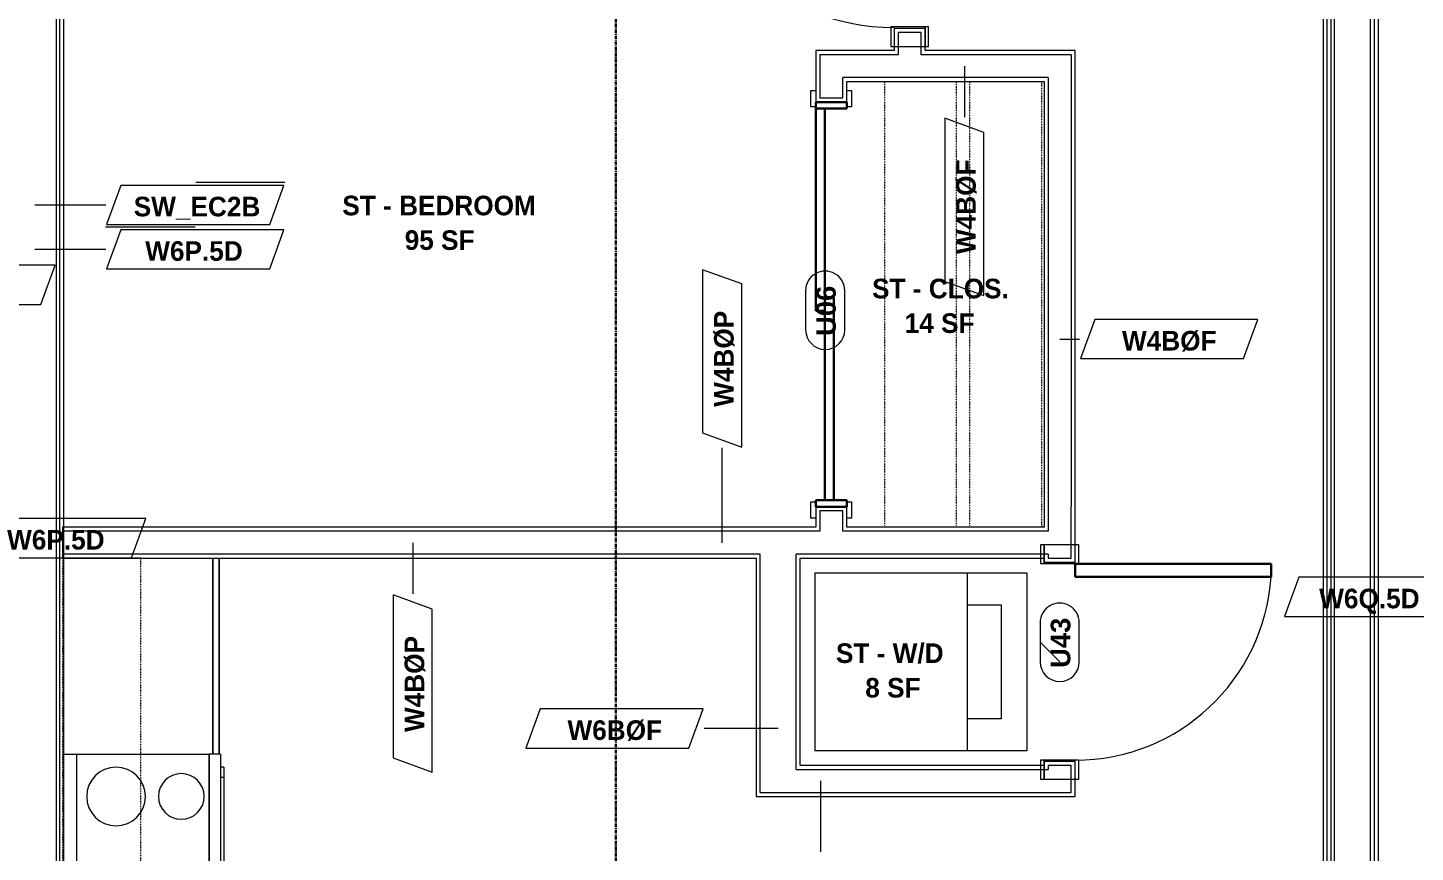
# Model space of a CAD drawing. Header units: inches. Extents: x -4058 to -1781, y 9814 to 12264.
# Drawn here: x -2917.4 to -2704.9, y 11401.8 to 11528.1 of the extents above; entities that cross this region are included whole.
import ezdxf

# ---------------------------------------------------------------- set-up
doc = ezdxf.new("R2010")
doc.units = ezdxf.units.IN
doc.header["$MEASUREMENT"] = 0
doc.linetypes.add('Dash', pattern=[0.25, 0.125, -0.125])
doc.linetypes.add('Grid Line 1_2_', pattern=[0.875, 0.5, -0.125, 0.125, -0.125])
for name, color, linetype, lineweight in [('0-1', 7, 'Continuous', 5), ('A-AREA-IDEN', 2, 'Continuous', 9), ('A-DOOR-3', 31, 'Continuous', 9), ('A-DOOR-4', 31, 'Continuous', 30), ('A-DOOR-FRAM-3', 31, 'Continuous', 30), ('A-DOOR-IDEN', 31, 'Continuous', 9), ('A-WALL', 113, 'Continuous', 18), ('A-WALL-2', 250, 'Continuous', 18), ('A-WALL-3', 113, 'Continuous', 9), ('A-WALL-IDEN', 211, 'Continuous', 9), ('I-WALL-1', 7, 'Continuous', 9), ('P-SANR-FIXT', 6, 'Continuous', 9), ('Q-CASE', 31, 'Continuous', 9), ('Q-CASE-HDLN', 31, 'Dash', 9), ('Q-SPCQ', 91, 'Continuous', 9), ('S-GRID-1', 1, 'Grid Line 1_2_', 30)]:
    doc.layers.add(name, color=color, linetype=linetype, lineweight=lineweight)
doc.styles.add('Arial_B', font='arialbd.ttf', dxfattribs={"height": 3})
doc.styles.add('Century Gothic_B', font='GOTHICB.TTF', dxfattribs={"height": 3})

# ---------------------------------------------------------------- blocks, each defined once
blk = doc.blocks.new('CTR - 1st Phase - Common Walls_rvt-1-UNIT PLANS - 2ND FLOOR')
at = {"layer": 'A-WALL-2'}
for p, q in [((-2913.01, 11255.64), (-2913.01, 11640.61)), ((-2912.51, 11255.64), (-2912.51, 11640.61)), ((-2718.35, 11255.64), (-2718.35, 11622.61)), ((-2717.72, 11255.64), (-2717.72, 11622.61)), ((-2717.22, 11255.64), (-2717.22, 11622.61)), ((-2711.72, 11255.64), (-2711.72, 11622.61)), ((-2711.1, 11255.64), (-2711.1, 11622.61))]:
    blk.add_line(p, q, dxfattribs=at)
at = {"layer": 'I-WALL-1'}
for p, q in [((-2718.97, 11622.61), (-2718.97, 11255.64)), ((-2710.47, 11255.64), (-2710.47, 11622.61)), ((-2911.89, 11255.64), (-2911.89, 11601.87))]:
    blk.add_line(p, q, dxfattribs=at)
blk = doc.blocks.new('CTR - 1st Phase - Structure_rvt-1-UNIT PLANS - 2ND FLOOR')
at = {"layer": 'S-GRID-1'}
blk.add_line((-2827.32, 9814.03), (-2827.32, 12247.5), dxfattribs=at)
blk = doc.blocks.new('SLIDING - FLUSH - SLIDING - FLUSH - 5-0 x 6-8-3203586-UNIT PLANS - 2ND FLOOR')
at = {"layer": 'A-DOOR-3'}
for p, q in [((-32.75, 3.25), (-30.25, 3.25)), ((-32.75, 2.5), (-32.75, 3.25)), ((-30.25, 2.5), (-32.75, 2.5)), ((-30.25, 3.25), (-30.25, 2.5)), ((30.25, 3.25), (32.75, 3.25)), ((30.25, 2.5), (30.25, 3.25)), ((32.75, 2.5), (30.25, 2.5)), ((32.75, 3.25), (32.75, 2.5)), ((-32.75, -2.25), (-30.25, -2.25)), ((-32.75, -3), (-32.75, -2.25)), ((-30.25, -3), (-32.75, -3)), ((-30.25, -2.25), (-30.25, -3)), ((30.25, -2.25), (32.75, -2.25)), ((30.25, -3), (30.25, -2.25)), ((32.75, -3), (30.25, -3)), ((32.75, -2.25), (32.75, -3))]:
    blk.add_line(p, q, dxfattribs=at)
at = {"layer": 'A-DOOR-4'}
for p, q in [((-1, -0.88), (-1, 0.5)), ((-1, 0.5), (30, 0.5)), ((30, 0.5), (30, -0.88)), ((-30, -2.25), (-30, -0.88)), ((-30, -0.88), (1, -0.88)), ((30, -0.88), (-1, -0.88)), ((1, -0.88), (1, -2.25)), ((1, -2.25), (-30, -2.25))]:
    blk.add_line(p, q, dxfattribs=at)
at = {"layer": 'A-DOOR-FRAM-3'}
for p, q in [((-31, -2.25), (-31, 2.5)), ((-31, 2.5), (-30, 2.5)), ((-30, 2.5), (-30, -2.25)), ((30, 2.5), (31, 2.5)), ((30, -2.25), (30, 2.5)), ((31, 2.5), (31, -2.25)), ((-30, -2.25), (-31, -2.25)), ((31, -2.25), (30, -2.25))]:
    blk.add_line(p, q, dxfattribs=at)
blk = doc.blocks.new('SWING - SINGLE - FLUSH - SWING - FLUSH - 2-10 x 6-8 - PRIVACY-4346066-UNIT PLANS - 2ND FLOOR')
at = {"layer": 'A-DOOR-3'}
for p, q in [((-17, 2.87), (-20, 2.87)), ((-20, 2.87), (-20, -2.38)), ((-17, -2.38), (-17, 2.87)), ((20, 2.87), (17, 2.87)), ((17, 2.87), (17, -2.38)), ((20, -2.38), (20, 2.87)), ((-20, -2.38), (-17, -2.38)), ((-17, -2.38), (-20, -2.38)), ((-20, -2.38), (-20, -2.88)), ((-20, -2.88), (-17, -2.88)), ((-17, -2.88), (-17, -2.38)), ((17, -2.38), (20, -2.38)), ((20, -2.38), (17, -2.38)), ((17, -2.38), (17, -2.88)), ((17, -2.88), (20, -2.88)), ((20, -2.88), (20, -2.38))]:
    blk.add_line(p, q, dxfattribs=at)
blk.add_arc((17, 2.37), 34.07, 93.3657, 180, dxfattribs=at)
at = {"layer": 'A-DOOR-4'}
for p, q in [((15, 2.37), (15, 36.38)), ((17, 36.38), (15, 36.38)), ((17, 2.37), (17, 36.38)), ((17, 2.37), (15, 2.37))]:
    blk.add_line(p, q, dxfattribs=at)
blk = doc.blocks.new('OD_CW_Closet - OD_CW_Closet-3786599-UNIT PLANS - 2ND FLOOR')
at = {"layer": 'Q-CASE-HDLN'}
for p, q in [((0.74, -24), (0.74, 0)), ((0.74, 0), (68.99, 0)), ((68.99, 0), (68.99, -24)), ((0.74, -11), (68.99, -11)), ((0.74, -13), (68.99, -13)), ((68.99, -24), (0.74, -24))]:
    blk.add_line(p, q, dxfattribs=at)
blk = doc.blocks.new('SWING - SINGLE - FLUSH - SWING - FLUSH - 2-6 x 6-8 - PASSAGE-4346079-UNIT PLANS - 2ND FLOOR')
at = {"layer": 'A-DOOR-3'}
for p, q in [((-18, 2.375), (-18, 2.875)), ((-18, 2.875), (-15, 2.875)), ((-18, 2.375), (-15, 2.375)), ((-18, -2.875), (-18, 2.375)), ((-15, 2.375), (-18, 2.375)), ((-15, 2.875), (-15, 2.375)), ((-15, 2.375), (-15, -2.875)), ((15, 2.375), (15, 2.875)), ((15, 2.875), (18, 2.875)), ((15, 2.375), (18, 2.375)), ((15, -2.875), (15, 2.375)), ((18, 2.375), (15, 2.375)), ((18, 2.875), (18, 2.375)), ((18, 2.375), (18, -2.875)), ((-15, -2.875), (-18, -2.875)), ((18, -2.875), (15, -2.875))]:
    blk.add_line(p, q, dxfattribs=at)
blk.add_arc((15, -2.375), 30.067, 180, 266.18593, dxfattribs=at)
at = {"layer": 'A-DOOR-4'}
for p, q in [((13, -2.375), (13, -32.375)), ((15, -2.375), (13, -2.375)), ((15, -2.375), (15, -32.375)), ((15, -32.375), (13, -32.375))]:
    blk.add_line(p, q, dxfattribs=at)
blk = doc.blocks.new('Stacked Washer and Dryer - 26_x25_ - Private-1352637-UNIT PLANS - 2ND FLOOR')
at = {"layer": 'P-SANR-FIXT'}
for p, q in [((0, 13.625), (32.4375, 13.625)), ((0, 13.625), (0, -13.625)), ((23.34375, 13.625), (23.34375, -13.625)), ((32.4375, 13.625), (32.4375, -13.625)), ((23.34375, 8.75), (28.53125, 8.75)), ((28.53125, 8.75), (28.53125, -8.75)), ((28.53125, -8.75), (23.34375, -8.75)), ((32.4375, -13.625), (0, -13.625))]:
    blk.add_line(p, q, dxfattribs=at)
blk = doc.blocks.new('OD_CW_Base Cabinet - OD_CW_Base Cabinet-V29-UNIT PLANS - 2ND FLOOR')
at = {"layer": 'Q-CASE'}
for p, q in [((0.74, 23.81), (0.74, 21.81)), ((36.49, 0), (131.34, 0)), ((161.34, 0), (191.34, 0))]:
    blk.add_line(p, q, dxfattribs=at)
blk = doc.blocks.new('OD_CW_Upper Cabinet - OD_CW_Upper Cabinet-4366994-UNIT PLANS - 2ND FLOOR')
at = {"layer": 'Q-CASE-HDLN'}
for p, q in [((191.34, 24), (0.74, 24)), ((0.74, 24), (0.74, 12)), ((191.34, 12), (191.34, 24)), ((0.74, 12), (191.34, 12))]:
    blk.add_line(p, q, dxfattribs=at)
blk = doc.blocks.new('Wall Tag - Arch Wall-3956453-UNIT PLANS - 2ND FLOOR')
at = {"layer": 'A-WALL-IDEN'}
for p, q in [((-0.3561, 0.0937), (-0.4244, -0.0937)), ((0.4244, 0.0937), (-0.3561, 0.0937)), ((0.3561, -0.0937), (0.4244, 0.0937)), ((-0.4244, -0.0937), (0.3561, -0.0937))]:
    blk.add_line(p, q, dxfattribs=at)
blk = doc.blocks.new('Wall Tag - Shear Wall-3956451-UNIT PLANS - 2ND FLOOR')
at = {"layer": 'A-WALL-IDEN'}
for p, q in [((-0.3561, 0.0937), (-0.4244, -0.0937)), ((0.4244, 0.0937), (-0.3561, 0.0937)), ((0.4291, 0.1068), (0.0033, 0.1068)), ((0.3561, -0.0937), (0.4244, 0.0937)), ((0, -0.1068), (-0.4291, -0.1068)), ((-0.4244, -0.0937), (0.3561, -0.0937))]:
    blk.add_line(p, q, dxfattribs=at)
blk = doc.blocks.new('Door Tag - Type Mark-2601225-UNIT PLANS - 2ND FLOOR')
at = {"layer": 'A-DOOR-IDEN'}
for p, q in [((0.09375, 0.09375), (-0.09375, 0.09375)), ((-0.09375, -0.09375), (0.09375, -0.09375))]:
    blk.add_line(p, q, dxfattribs=at)
for centre, start, end in [((-0.09375, 0), 90, 270), ((0.09375, 0), 270, 90)]:
    blk.add_arc(centre, 0.09375, start, end, dxfattribs=at)

msp = doc.modelspace()

# ---------------------------------------------------------------- linework, layer by layer
at = {"layer": 'A-DOOR-IDEN'}
msp.add_line((-2759.32, 11430.99), (-2762.32, 11433.99), dxfattribs=at)
at = {"layer": 'A-WALL'}
for p, q in [((-2784.07, 11527.37), (-2784.07, 11523.99)), ((-2780.57, 11527.37), (-2784.07, 11527.37)), ((-2780.57, 11523.99), (-2780.57, 11527.37)), ((-2796.07, 11523.99), (-2796.07, 11517.37)), ((-2784.07, 11523.99), (-2796.07, 11523.99)), ((-2757.57, 11523.99), (-2780.57, 11523.99)), ((-2757.57, 11523.99), (-2757.57, 11454.86)), ((-2792.57, 11517.37), (-2792.57, 11520.49)), ((-2761.07, 11520.49), (-2792.57, 11520.49)), ((-2761.07, 11520.49), (-2761.07, 11454.86)), ((-2796.07, 11517.37), (-2792.57, 11517.37)), ((-2792.57, 11454.12), (-2796.07, 11454.12)), ((-2796.07, 11454.12), (-2796.07, 11450.99)), ((-2792.57, 11450.99), (-2792.57, 11454.12)), ((-2761.07, 11454.86), (-2761.07, 11450.99)), ((-2757.57, 11446.87), (-2757.57, 11454.86)), ((-2796.07, 11450.99), (-2912.07, 11450.99)), ((-2761.07, 11450.99), (-2792.57, 11450.99)), ((-2805.2, 11447.49), (-2912.07, 11447.49)), ((-2805.2, 11410.99), (-2805.2, 11447.49)), ((-2799.7, 11414.49), (-2799.7, 11447.49)), ((-2761.07, 11447.49), (-2799.7, 11447.49)), ((-2761.07, 11447.49), (-2761.07, 11446.87)), ((-2761.07, 11446.87), (-2757.57, 11446.87)), ((-2761.07, 11415.12), (-2761.07, 11414.49)), ((-2757.57, 11415.12), (-2761.07, 11415.12)), ((-2757.57, 11410.99), (-2757.57, 11415.12)), ((-2799.7, 11414.49), (-2761.07, 11414.49)), ((-2805.2, 11410.99), (-2757.57, 11410.99))]:
    msp.add_line(p, q, dxfattribs=at)
at = {"layer": 'A-WALL-3'}
for p, q in [((-2784.7, 11527.99), (-2784.7, 11524.62)), ((-2779.95, 11527.99), (-2784.7, 11527.99)), ((-2779.95, 11524.62), (-2779.95, 11527.99)), ((-2796.7, 11524.62), (-2796.7, 11516.74)), ((-2784.7, 11524.62), (-2796.7, 11524.62)), ((-2756.95, 11524.62), (-2779.95, 11524.62)), ((-2756.95, 11454.86), (-2756.95, 11524.62)), ((-2791.95, 11516.74), (-2791.95, 11519.87)), ((-2791.95, 11519.87), (-2761.7, 11519.87)), ((-2761.7, 11519.87), (-2761.7, 11454.86)), ((-2796.7, 11516.74), (-2791.95, 11516.74)), ((-2796.7, 11454.74), (-2796.7, 11451.62)), ((-2791.95, 11454.74), (-2796.7, 11454.74)), ((-2791.95, 11451.62), (-2791.95, 11454.74)), ((-2761.7, 11454.86), (-2761.7, 11451.62)), ((-2756.95, 11446.24), (-2756.95, 11454.86)), ((-2796.7, 11451.62), (-2912.07, 11451.62)), ((-2912.07, 11451.62), (-2912.07, 11446.87)), ((-2761.7, 11451.62), (-2791.95, 11451.62)), ((-2912.07, 11446.87), (-2805.82, 11446.87)), ((-2805.82, 11446.87), (-2805.82, 11410.37)), ((-2799.07, 11415.12), (-2799.07, 11446.87)), ((-2799.07, 11446.87), (-2761.7, 11446.87)), ((-2761.7, 11446.87), (-2761.7, 11446.24)), ((-2761.7, 11446.24), (-2756.95, 11446.24)), ((-2761.7, 11415.12), (-2799.07, 11415.12)), ((-2756.95, 11415.74), (-2761.7, 11415.74)), ((-2761.7, 11415.74), (-2761.7, 11415.12)), ((-2756.95, 11410.37), (-2756.95, 11415.74)), ((-2805.82, 11410.37), (-2756.95, 11410.37))]:
    msp.add_line(p, q, dxfattribs=at)
at = {"layer": 'A-WALL-IDEN'}
for p, q in [((-2773.93, 11522.24), (-2773.93, 11514.4)), ((-2916.32, 11500.98), (-2905.48, 11500.98)), ((-2916.32, 11494.18), (-2905.48, 11494.18)), ((-2759.32, 11480.43), (-2756.29, 11480.43)), ((-2811.04, 11449.24), (-2811.04, 11463.75)), ((-2858.44, 11449.24), (-2858.44, 11441.4)), ((-2802.45, 11420.78), (-2813.78, 11420.78)), ((-2795.95, 11412.74), (-2795.95, 11401.9))]:
    msp.add_line(p, q, dxfattribs=at)
at = {"layer": 'Q-CASE'}
for p, q in [((-2889.07, 11446.87), (-2889.07, 11416.87)), ((-2889.07, 11416.87), (-2889.07, 11446.87)), ((-2888.07, 11446.87), (-2888.07, 11416.87))]:
    msp.add_line(p, q, dxfattribs=at)
at = {"layer": 'Q-SPCQ'}
for p, q in [((-2911.89, 11416.87), (-2909.89, 11416.87)), ((-2909.89, 11416.87), (-2889.64, 11416.87)), ((-2909.89, 11386.87), (-2909.89, 11416.87)), ((-2889.64, 11386.87), (-2889.64, 11416.87)), ((-2887.89, 11416.87), (-2889.64, 11416.87)), ((-2889.64, 11416.87), (-2889.64, 11386.87)), ((-2887.89, 11416.87), (-2887.89, 11386.87)), ((-2887.39, 11414.87), (-2887.89, 11414.87)), ((-2887.39, 11414.87), (-2887.39, 11413.26)), ((-2887.39, 11413.26), (-2887.89, 11413.26)), ((-2887.39, 11413.26), (-2887.39, 11390.99))]:
    msp.add_line(p, q, dxfattribs=at)
for centre, radius, start, end in [((-2903.89, 11410.37), 4.5, 90, 270), ((-2903.89, 11410.37), 4.5, 270, 90), ((-2893.89, 11410.37), 3.5, 90, 270), ((-2893.89, 11410.37), 3.5, 270, 90)]:
    msp.add_arc(centre, radius, start, end, dxfattribs=at)

# ---------------------------------------------------------------- block references
at = {"layer": '0-1'}
for name in ['CTR - 1st Phase - Structure_rvt-1-UNIT PLANS - 2ND FLOOR', 'CTR - 1st Phase - Common Walls_rvt-1-UNIT PLANS - 2ND FLOOR']:
    msp.add_blockref(name, (0, 0), dxfattribs=at)
at = {"layer": 'A-DOOR-3'}
for name, p, rotation in [('SWING - SINGLE - FLUSH - SWING - FLUSH - 2-10 x 6-8 - PRIVACY-4346066-UNIT PLANS - 2ND FLOOR', (-2782.32, 11545.24), 89.9999999999674), ('SLIDING - FLUSH - SLIDING - FLUSH - 5-0 x 6-8-3203586-UNIT PLANS - 2ND FLOOR', (-2794.45, 11485.74), 269.9999999999554), ('SWING - SINGLE - FLUSH - SWING - FLUSH - 2-6 x 6-8 - PASSAGE-4346079-UNIT PLANS - 2ND FLOOR', (-2759.32, 11430.99), 90.00000000002589)]:
    msp.add_blockref(name, p, dxfattribs=dict(at, rotation=rotation))
at = {"layer": 'A-DOOR-IDEN', "xscale": 31.99999999999999, "yscale": 31.99999999999999, "zscale": 31.99999999999999, "rotation": 89.99999999999955}
for p in [(-2795.25, 11484.85), (-2759.32, 11433.99)]:
    msp.add_blockref('Door Tag - Type Mark-2601225-UNIT PLANS - 2ND FLOOR', p, dxfattribs=at)
at = {"layer": 'A-WALL-IDEN', "xscale": 31.99999999999999, "yscale": 31.99999999999999, "zscale": 31.99999999999999, "rotation": 89.99999999999955}
for p in [(-2773.93, 11500.67), (-2811.04, 11477.48), (-2858.44, 11427.67)]:
    msp.add_blockref('Wall Tag - Arch Wall-3956453-UNIT PLANS - 2ND FLOOR', p, dxfattribs=at)
at = {"layer": 'A-WALL-IDEN', "xscale": 31.99999999999999, "yscale": 31.99999999999999, "zscale": 31.99999999999999}
for name, p in [('Wall Tag - Shear Wall-3956451-UNIT PLANS - 2ND FLOOR', (-2891.75, 11500.98)), ('Wall Tag - Arch Wall-3956453-UNIT PLANS - 2ND FLOOR', (-2891.75, 11494.18)), ('Wall Tag - Arch Wall-3956453-UNIT PLANS - 2ND FLOOR', (-2926.82, 11488.73)), ('Wall Tag - Arch Wall-3956453-UNIT PLANS - 2ND FLOOR', (-2742.56, 11480.43)), ('Wall Tag - Arch Wall-3956453-UNIT PLANS - 2ND FLOOR', (-2912.91, 11449.94)), ('Wall Tag - Arch Wall-3956453-UNIT PLANS - 2ND FLOOR', (-2711.31, 11440.94)), ('Wall Tag - Arch Wall-3956453-UNIT PLANS - 2ND FLOOR', (-2827.51, 11420.78))]:
    msp.add_blockref(name, p, dxfattribs=at)
at = {"layer": 'P-SANR-FIXT'}
msp.add_blockref('Stacked Washer and Dryer - 26_x25_ - Private-1352637-UNIT PLANS - 2ND FLOOR', (-2796.82, 11430.99), dxfattribs=at)
at = {"layer": 'Q-CASE'}
for name, p, rotation in [('OD_CW_Closet - OD_CW_Closet-3786599-UNIT PLANS - 2ND FLOOR', (-2786.11, 11450.88), 89.99999999997934), ('OD_CW_Upper Cabinet - OD_CW_Upper Cabinet-4366994-UNIT PLANS - 2ND FLOOR', (-2888.07, 11255.53), 90.00000000001627), ('OD_CW_Base Cabinet - OD_CW_Base Cabinet-V29-UNIT PLANS - 2ND FLOOR', (-2888.07, 11255.53), 89.99999999999577)]:
    msp.add_blockref(name, p, dxfattribs=dict(at, rotation=rotation))

# ---------------------------------------------------------------- texts
at = {"layer": 'A-AREA-IDEN', "char_height": 3, "attachment_point": 1, "style": 'Century Gothic_B'}
for s, insert, width in [('ST - BEDROOM', (-2869.22, 11502.39), 35.552), ('95 SF', (-2859.67, 11497.09), 12.423), ('ST - CLOS.', (-2788.07, 11489.67), 24.543), ('14 SF', (-2783.07, 11484.37), 12.423), ('ST - W/D', (-2793.6, 11433.82), 20.402), ('8 SF', (-2789.11, 11428.52), 9.494)]:
    msp.add_mtext(s, dxfattribs=dict(at, insert=insert, width=width))
at = {"layer": 'A-DOOR-IDEN', "char_height": 3, "width": 9.393, "attachment_point": 1, "rotation": 90, "style": 'Arial_B'}
for s, insert in [('U06', (-2796.63, 11480.91)), ('U43', (-2760.7, 11430.06))]:
    msp.add_mtext(s, dxfattribs=dict(at, insert=insert))
at = {"layer": 'A-WALL-IDEN', "char_height": 3, "attachment_point": 1, "rotation": 90, "style": 'Century Gothic_B'}
for s, insert, width in [('W4BØF', (-2775.18, 11493.45), 17.372), ('W4BØP', (-2812.28, 11470.05), 17.877), ('W4BØP', (-2859.68, 11420.24), 17.877)]:
    msp.add_mtext(s, dxfattribs=dict(at, insert=insert, width=width))
at = {"layer": 'A-WALL-IDEN', "char_height": 3, "attachment_point": 1, "style": 'Century Gothic_B'}
for s, insert, width in [('SW_EC2B', (-2901.18, 11502.23), 22.725), ('W6P.5D', (-2899.42, 11495.42), 18.483), ('W4BØF', (-2749.78, 11481.68), 17.372), ('W6P.5D', (-2920.58, 11451.19), 18.483), ('W6Q.5D', (-2719.57, 11442.19), 19.897), ('W6BØF', (-2834.73, 11422.03), 17.372)]:
    msp.add_mtext(s, dxfattribs=dict(at, insert=insert, width=width))

doc.saveas('drawing.dxf')
